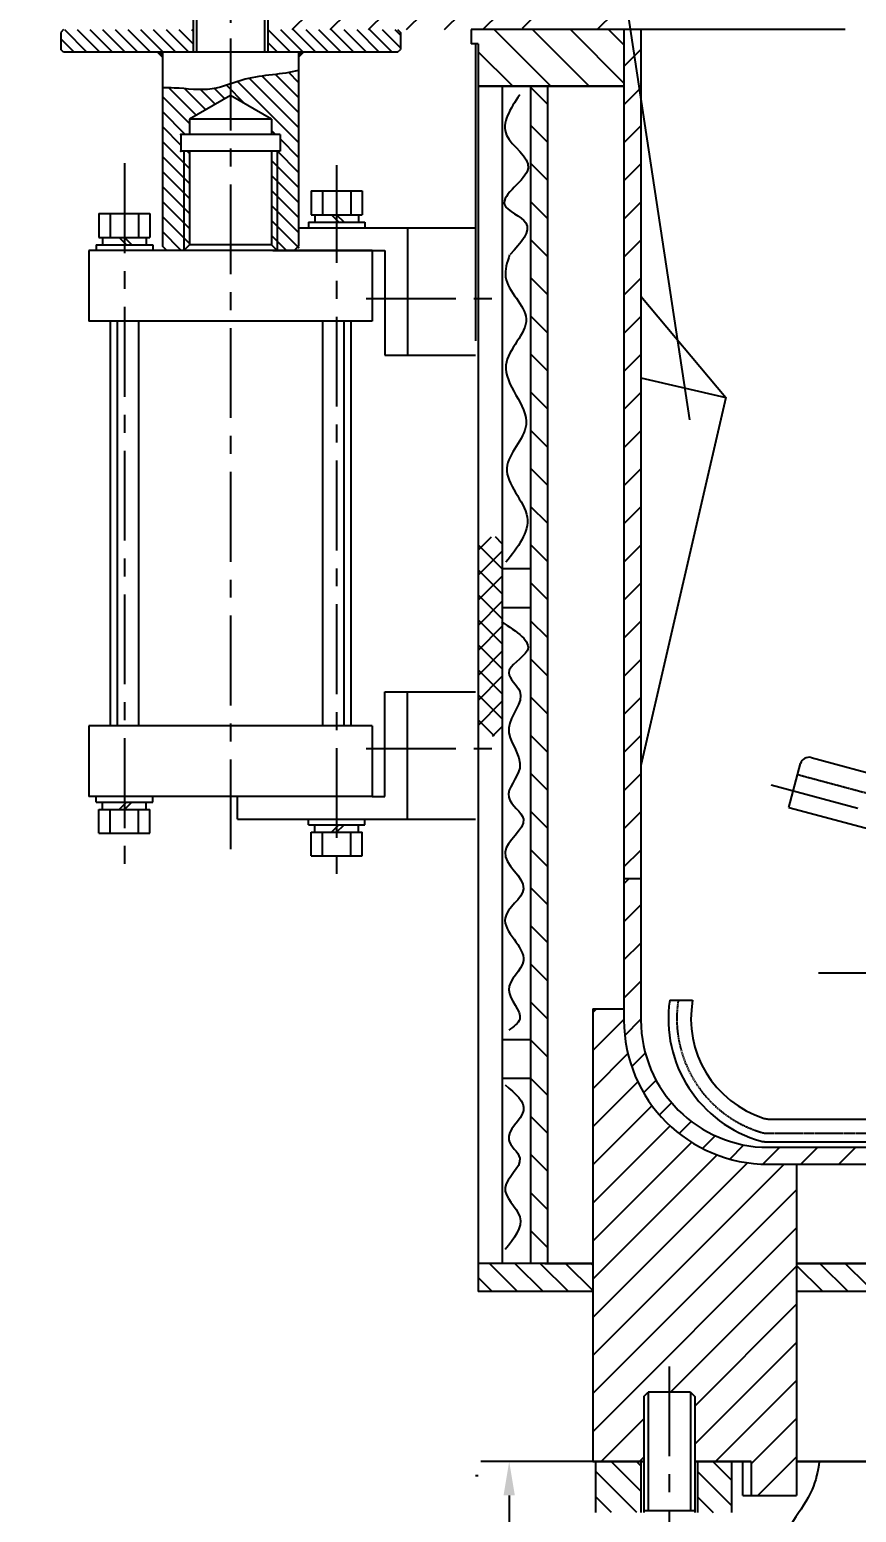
# Model space of a CAD drawing. Extents: x -2754 to 610, y -1664 to 712.
# Drawn here: x -1626 to -1334, y -91 to 433 of the extents above; entities that cross this region are included whole.
import ezdxf

# ---------------------------------------------------------------- set-up
doc = ezdxf.new("R2010")
doc.units = 0
doc.linetypes.add('CENTER', pattern=[50.8, 31.75, -6.35, 6.35, -6.35])
doc.linetypes.add('HIDDEN', pattern=[0.375, 0.25, -0.125])
doc.layers.get('0').update_dxf_attribs({"linetype": 'CONTINUOUS'})
doc.layers.get('DEFPOINTS').update_dxf_attribs({"linetype": 'CONTINUOUS'})
doc.layers.add('PART', color=3, linetype='CONTINUOUS')
doc.layers.add('SMPEN_THICK', color=7, linetype='CONTINUOUS')
doc.styles.get("Standard").update_dxf_attribs({"font": 'txt.shx', "height": 14})
doc.dimstyles.get("Standard").update_dxf_attribs({"dimscale": 5, "dimtxt": 4.5, "dimasz": 5.5, "dimexe": 4.25, "dimexo": 0.625, "dimgap": 2.2, "dimtad": 1, "dimdec": 4, "dimlfac": -1, "dimdsep": 46, "dimlunit": 6, "dimtxsty": 'Standard', "dimcen": 2.5, "dimclrd": 2, "dimclre": 2, "dimclrt": 2, "dimadec": 0, "dimazin": 0, "dimtfac": 1, "dimtdec": 4, "dimtmove": 0, "dimatfit": 3, "dimfxl": 1, "dimtolj": 1, "dimtzin": 0, "dimarcsym": 0})
pattern_1 = [(135, (-1106.17457, 132.53739), (0.088388348, 0.088388348), [])]
pattern_2 = [(135, (-119.7225, 0), (-4.490128, -4.490128), [])]

# ---------------------------------------------------------------- blocks, each defined once
blk = doc.blocks.new('*D2')
at = {"color": 2, "lineweight": -2, "transparency": 16777216}
for p, q in [((-1420.82, -72.88), (-1466.86, -72.88)), ((-1456.86, -84.88), (-1456.86, -225.88)), ((-1426.32, -237.88), (-1466.86, -237.88))]:
    blk.add_line(p, q, dxfattribs=at)
at = {"color": 2, "transparency": 16777216}
for points in [[(-1458.86, -84.88), (-1454.86, -84.88), (-1456.86, -72.88)], [(-1458.86, -225.88), (-1454.86, -225.88), (-1456.86, -237.88)]]:
    blk.add_solid(points, dxfattribs=at)
at = {"layer": 'DEFPOINTS', "color": 0, "transparency": 16777216}
for p in [(-1420.82, -72.88), (-1456.86, -237.88), (-1426.32, -237.88)]:
    blk.add_point(p, dxfattribs=at)
at = {"color": 2, "transparency": 16777216, "insert": (-1470.76, -153.74), "char_height": 15.8, "attachment_point": 5, "rotation": 90}
blk.add_mtext('\\A1;165', dxfattribs=at)
blk = doc.blocks.new('*D11')
at = {"color": 2, "lineweight": -2, "transparency": 16777216}
for p, q in [((-226.2, 39.12), (-226.2, -757.75)), ((-2270.32, -328.88), (-2270.32, -757.75)), ((-238.2, -747.75), (-2258.32, -747.75))]:
    blk.add_line(p, q, dxfattribs=at)
at = {"color": 2, "transparency": 16777216}
for points in [[(-2258.32, -745.75), (-2258.32, -749.75), (-2270.32, -747.75)], [(-238.2, -745.75), (-238.2, -749.75), (-226.2, -747.75)]]:
    blk.add_solid(points, dxfattribs=at)
at = {"layer": 'DEFPOINTS', "color": 0, "transparency": 16777216}
for p in [(-226.2, 39.12), (-2270.32, -328.88), (-2270.32, -747.75)]:
    blk.add_point(p, dxfattribs=at)
at = {"color": 2, "transparency": 16777216, "insert": (-1218.89, -733.85), "char_height": 15.8, "attachment_point": 5}
blk.add_mtext('\\A1;2044', dxfattribs=at)
blk = doc.blocks.new('*D13')
at = {"color": 2, "lineweight": -2, "transparency": 16777216}
for p, q in [((-1044.02, 557.98), (-2411.55, 557.98)), ((-2401.55, 545.98), (-2401.55, -621.88)), ((-2195.32, -633.88), (-2411.55, -633.88))]:
    blk.add_line(p, q, dxfattribs=at)
at = {"color": 2, "transparency": 16777216}
for points in [[(-2403.55, 545.98), (-2399.55, 545.98), (-2401.55, 557.98)], [(-2403.55, -621.88), (-2399.55, -621.88), (-2401.55, -633.88)]]:
    blk.add_solid(points, dxfattribs=at)
at = {"layer": 'DEFPOINTS', "color": 0, "transparency": 16777216}
for p in [(-1044.02, 557.98), (-2401.55, -633.88), (-2195.32, -633.88)]:
    blk.add_point(p, dxfattribs=at)
at = {"color": 2, "transparency": 16777216, "insert": (-2415.45, -35.78), "char_height": 15.8, "attachment_point": 5, "rotation": 90}
blk.add_mtext('\\A1;1192', dxfattribs=at)

msp = doc.modelspace()

# ---------------------------------------------------------------- hatches: boundary and pattern name
h = msp.add_hatch()
h.set_pattern_fill('ANSI31', color=256, scale=3, style=0)
h.paths.add_polyline_path([(-1385.31554, 468.12003), (-1358.63089, 468.12003), (-1358.63089, 480.12003), (-1366.63089, 480.12003), (-1385.31554, 480.12003, 0.073324617), (-1398.8802, 478.12003), (-1542.06554, 478.12003), (-1542.06554, 433.12003), (-1459.31554, 433.12003), (-1459.86554, 438.12003), (-1451.66554, 438.12003), (-1452.21554, 433.12003), (-1440.31554, 433.12003), (-1440.86554, 438.12003), (-1432.66554, 438.12003), (-1433.21554, 433.12003), (-1420.31554, 433.12003, -0.414213562)])
h.paths.add_polyline_path([(-1324.63089, 480.12003), (-1358.63089, 480.12003), (-1358.63089, 479.55282), (-1358.63089, 468.12003), (-1324.63089, 468.12003)])
h = msp.add_hatch()
h.set_pattern_fill('ANSI31', color=256, angle=90, style=0)
h.paths.add_polyline_path([(-1614.31554, 433.12003), (-1615.31554, 432.12003), (-1615.31554, 426.12003), (-1614.31554, 425.12003), (-1568.56554, 425.12003), (-1568.56554, 433.12003)])
h.paths.add_polyline_path([(-1542.06554, 433.12003), (-1542.06554, 425.12003), (-1496.31554, 425.12003), (-1495.31554, 426.12003), (-1495.31554, 432.12003), (-1496.31554, 433.12003)])
h = msp.add_hatch()
h.set_pattern_fill('ANSI31', color=256, scale=3, angle=90, style=0)
h.set_pattern_definition([(135, (-233.847, -54.31), (-6.73519, -6.73519), [])])
h.paths.add_polyline_path([(-1416.31554, 413.12003), (-1416.31554, 433.12003), (-1470.31554, 433.12003), (-1470.31554, 428.12003), (-1467.81554, 428.12003), (-1467.81554, 413.12003)])
h.paths.add_polyline_path([(-952.81554, 413.12003), (-952.81554, 428.12003), (-950.31554, 428.12003), (-950.31554, 433.12003), (-1004.31554, 433.12003), (-1004.31554, 413.12003)])
h = msp.add_hatch()
h.set_pattern_fill('ANSI31', color=256, scale=3, style=0)
h.set_pattern_definition([(45, (-233.847, -54.31), (-6.73519, 6.73519), [])])
h.paths.add_polyline_path([(-1410.31554, 433.12003), (-1416.31554, 433.12003), (-1416.31554, 133.12003), (-1410.31554, 133.12003)])
h.paths.add_polyline_path([(-1004.31554, 368.12003), (-1010.31554, 368.12003), (-1010.31554, 133.12003), (-1004.31554, 133.12003)])
h.paths.add_polyline_path([(-1004.31554, 433.12003), (-1010.31554, 433.12003), (-1010.31554, 368.12003), (-1004.31554, 368.12003)])
h = msp.add_hatch()
h.set_pattern_fill('ANSI31', color=4, style=0)
h.set_pattern_definition(pattern_1)
h.paths.add_polyline_path([(-1529.50523, 425.12003), (-1531.31554, 425.12003), (-1531.31554, 423.37193)])
h = msp.add_hatch()
h.set_pattern_fill('ANSI31', color=256, scale=3, angle=90, style=0)
h.set_pattern_definition([(135, (-233.847, -48.31), (-6.73519, -6.73519), [])])
h.paths.add_polyline_path([(-1443.31554, 413.12003), (-1449.31554, 413.12003), (-1449.31554, 323.12003), (-1449.31554, -2.87997), (-1443.31554, -2.87997), (-1443.31554, 323.12003)])
h = msp.add_hatch()
h.set_pattern_fill('ANSI37', color=256, scale=50, angle=90, style=0)
h.set_pattern_definition([(135, (-658.0896, 387.088), (-4.419417, -4.419417), []), (225, (-658.0896, 387.088), (4.419417, -4.419417), [])])
h.paths.add_polyline_path([(-1459.31554, 253.83584), (-1467.81554, 253.83584), (-1467.81554, 183.41144), (-1459.31554, 183.41144)])
h = msp.add_hatch()
h.set_pattern_fill('ANSI31', color=256, scale=3, style=0)
h.set_pattern_definition([(45, (-119.723, 0), (-6.73519, 6.73519), [])])
h.paths.add_polyline_path([(-1416.31554, 83.12003, 0.414213562), (-1365.31554, 32.12003), (-1275.31554, 32.12003), (-1270.31554, 32.12003), (-1270.31554, 38.12003), (-1365.31554, 38.12003, -0.414213562), (-1410.31554, 83.12003), (-1410.31554, 133.12003), (-1416.31554, 133.12003)])
h.paths.add_polyline_path([(-1055.31554, 32.12003, 0.086389248), (-1038.08185, 35.12003), (-958.20476, 35.12003), (-958.20476, 39.12003), (-1045.88156, 39.12003, -0.052851848), (-1055.31554, 38.12003), (-1150.31554, 38.12003), (-1150.31554, 32.12003), (-1145.31554, 32.12003)])
h.paths.add_polyline_path([(-971.31554, 11.62003), (-957.20476, 11.62003), (-957.20476, 19.12003), (-955.20476, 19.12003), (-955.20476, 23.56291), (-958.20476, 26.62003), (-958.20476, 35.12003), (-971.31554, 35.12003)])
h.paths.add_polyline_path([(-971.31554, -2.87997), (-957.20476, -2.87997), (-957.20476, 11.62003), (-971.31554, 11.62003)])
h.paths.add_polyline_path([(-1003.5221, 143.12003), (-1010.02364, 139.84965, -0.001377632), (-1009.96962, 139.12003), (-958.20476, 139.12003), (-958.20476, 143.12003)])
h.paths.add_polyline_path([(-971.31554, 166.62003), (-957.20476, 166.62003), (-957.20476, 181.12003), (-971.31554, 181.12003)])
h.paths.add_polyline_path([(-971.31554, 143.12003), (-958.20476, 143.12003), (-958.20476, 151.62003), (-955.20476, 154.67714), (-955.20476, 159.12003), (-957.20476, 159.12003), (-957.20476, 166.41842), (-971.31554, 159.32046)])
h = msp.add_hatch()
h.set_pattern_fill('ANSI31', color=256, scale=2, angle=90, style=0)
h.set_pattern_definition(pattern_2)
h.paths.add_polyline_path([(-1467.81554, -2.87997), (-1467.81554, -12.87997), (-1427.31554, -12.87997), (-1427.31554, -2.87997)])
h.paths.add_polyline_path([(-1355.31554, -2.87997), (-1355.31554, -12.87997), (-1330.31554, -12.87997), (-1330.31554, -2.87997)])
h.paths.add_polyline_path([(-1065.31554, -2.87997), (-1090.31554, -2.87997), (-1090.31554, -12.87997), (-1065.31554, -12.87997), (-952.81554, -12.87997), (-952.81554, -2.87997), (-957.20476, -2.87997), (-971.20476, -2.87997)])
h = msp.add_hatch()
h.set_pattern_fill('ANSI31', color=256, scale=2, angle=90, style=0)
h.set_pattern_definition(pattern_2)
h.paths.add_polyline_path([(-1410.31554, -72.87997), (-1426.31554, -72.87997), (-1426.31554, -90.87997), (-1424.19708, -90.87997), (-1410.31554, -90.87997)])
h.paths.add_polyline_path([(-1378.31554, -72.87997), (-1390.31554, -72.87997), (-1390.31554, -90.87997), (-1378.31554, -90.87997)])
edge = h.paths.add_edge_path()
edge.add_line((-1030.31554, -215.87997), (-1061.85463, -215.87997))
edge.add_spline(control_points=[(-1061.85463, -215.87997), (-1061.55845, -220.56931), (-1061.72833, -227.4826), (-1064.87369, -233.89432), (-1065.78098, -236.05653)], knot_values=[153.05907907, 153.05907907, 153.05907907, 153.05907907, 166.993606943, 173.958094752, 173.958094752, 173.958094752, 173.958094752], degree=3, periodic=0)
edge.add_line((-1065.78098, -236.05653), (-1063.80854, -237.87997))
edge.add_line((-1063.80854, -237.87997), (-1030.31554, -237.87997))
edge.add_line((-1030.31554, -237.87997), (-1030.31554, -215.87997))
h.paths.add_polyline_path([(-994.31554, -224.63777), (-1003.82947, -215.87997), (-1010.31554, -215.87997), (-1010.31554, -237.87997), (-994.31554, -237.87997)])
h.paths.add_polyline_path([(-994.31554, -215.87997), (-996.434, -215.87997), (-1003.82947, -215.87997), (-994.31554, -224.63777)])
h.paths.add_polyline_path([(-1410.31554, -215.87997), (-1424.19708, -215.87997), (-1426.31554, -215.87997), (-1426.31554, -237.87997), (-1410.31554, -237.87997)])
edge = h.paths.add_edge_path()
edge.add_spline(control_points=[(-1354.13167, -237.87997), (-1355.14471, -235.0861), (-1358.88691, -228.12746), (-1359.07263, -220.56931), (-1358.77644, -215.87997)], knot_values=[153.05907907, 153.05907907, 153.05907907, 153.05907907, 161.972977599, 175.907505473, 175.907505473, 175.907505473, 175.907505473], degree=3, periodic=0)
edge.add_line((-1358.77644, -215.87997), (-1390.31554, -215.87997))
edge.add_line((-1390.31554, -215.87997), (-1390.31554, -237.87997))
edge.add_line((-1390.31554, -237.87997), (-1354.13167, -237.87997))
at = {"layer": 'SMPEN_THICK'}
h = msp.add_hatch(dxfattribs=at)
h.set_pattern_fill('ANSI31', color=256, style=0)
h.set_pattern_definition(pattern_1)
h.paths.add_polyline_path([(-1579.31554, 425.12003), (-1581.11332, 425.12003), (-1579.31554, 423.38403)])
h = msp.add_hatch(dxfattribs=at)
h.set_pattern_fill('ANSI31', color=256, scale=30, style=0)
h.set_pattern_definition([(135, (-1106.1746, 132.5374), (2.65165, 2.65165), [])])
edge = h.paths.add_edge_path()
edge.add_line((-1537.81554, 396.12003), (-1537.81554, 390.12003))
edge.add_line((-1537.81554, 390.12003), (-1538.81554, 390.12003))
edge.add_line((-1538.81554, 390.12003), (-1538.81554, 355.12003))
edge.add_line((-1538.81554, 355.12003), (-1532.81554, 355.12003))
edge.add_line((-1532.81554, 355.12003), (-1531.31554, 356.62003))
edge.add_line((-1531.31554, 356.62003), (-1531.31554, 418.67526))
edge.add_spline(control_points=[(-1531.31554, 418.67526), (-1537.14851, 417.09532), (-1545.60705, 417.33432), (-1553.59245, 414.51713), (-1555.31554, 413.93329)], knot_values=[2.925793937, 2.925793937, 2.925793937, 2.925793937, 22.493651941, 27.875428322, 27.875428322, 27.875428322, 27.875428322], degree=3, periodic=0)
edge.add_line((-1555.31554, 413.93329), (-1555.31554, 409.82321))
edge.add_line((-1555.31554, 409.82321), (-1540.81554, 401.51513))
edge.add_line((-1540.81554, 401.51513), (-1540.81554, 396.12003))
edge.add_line((-1540.81554, 396.12003), (-1537.81554, 396.12003))
h.paths.add_polyline_path([(-1538.81554, 390.12003), (-1540.81554, 390.12003), (-1540.81554, 357.12003), (-1538.81554, 355.12003)], flags=16)
h.paths.add_polyline_path([(-1569.81554, 390.12003), (-1571.81554, 390.12003), (-1571.81554, 355.12003), (-1569.81554, 357.12003)], flags=17)
edge = h.paths.add_edge_path()
edge.add_line((-1579.31554, 356.62003), (-1577.81554, 355.12003))
edge.add_line((-1577.81554, 355.12003), (-1571.81554, 355.12003))
edge.add_line((-1571.81554, 355.12003), (-1571.81554, 390.12003))
edge.add_line((-1571.81554, 390.12003), (-1572.81554, 390.12003))
edge.add_line((-1572.81554, 390.12003), (-1572.81554, 396.12003))
edge.add_line((-1572.81554, 396.12003), (-1569.81554, 396.12003))
edge.add_line((-1569.81554, 396.12003), (-1569.81554, 401.51513))
edge.add_line((-1569.81554, 401.51513), (-1555.31554, 409.82321))
edge.add_line((-1555.31554, 409.82321), (-1555.31554, 413.93329))
edge.add_spline(control_points=[(-1555.31554, 413.93329), (-1557.47958, 413.20004), (-1563.87545, 411.14492), (-1572.03546, 412.51841), (-1577.94988, 412.5691), (-1579.31554, 412.51187)], knot_values=[27.875428322, 27.875428322, 27.875428322, 27.875428322, 34.634456665, 47.843215094, 51.854832983, 51.854832983, 51.854832983, 51.854832983], degree=3, periodic=0)
edge.add_line((-1579.31554, 412.51187), (-1579.31554, 356.62003))

# ---------------------------------------------------------------- linework, layer by layer
at = {"color": 1}
msp.add_line((-1393.09042, 295.24898), (-1439.36383, 600.53863), dxfattribs=at)
at = {"linetype": 'CENTER', "ltscale": 2}
msp.add_line((-1555.31554, 531.59964), (-1555.31554, 405.56673), dxfattribs=at)
at = {"color": 4}
for p, q in [((-1568.56554, 478.12003), (-1568.56554, 425.12003)), ((-1567.31554, 478.12003), (-1567.31554, 425.12003)), ((-1543.31554, 478.12003), (-1543.31554, 425.12003)), ((-1542.06554, 425.12003), (-1542.06554, 478.12003)), ((-1614.31554, 433.12003), (-1615.31554, 432.12003)), ((-1615.31554, 432.12003), (-1615.31554, 426.12003)), ((-1496.31554, 433.12003), (-1495.31554, 432.12003)), ((-1495.31554, 432.12003), (-1495.31554, 426.12003)), ((-1614.31554, 425.12003), (-1615.31554, 426.12003)), ((-1496.31554, 425.12003), (-1614.31554, 425.12003)), ((-1579.31554, 425.12003), (-1579.31554, 356.62003)), ((-1531.31554, 425.12003), (-1531.31554, 356.62003)), ((-1529.51776, 425.10793), (-1531.31554, 423.37193)), ((-1496.31554, 425.12003), (-1495.31554, 426.12003)), ((-1555.31554, 409.82321), (-1569.81554, 401.51513)), ((-1540.81554, 401.51513), (-1555.31554, 409.82321)), ((-1569.81554, 401.51513), (-1569.81554, 396.12003)), ((-1540.81554, 401.51513), (-1569.81554, 401.51513)), ((-1540.81554, 401.51513), (-1540.81554, 396.12003)), ((-1572.81554, 396.12003), (-1572.81554, 390.12003)), ((-1537.81554, 396.12003), (-1572.81554, 396.12003)), ((-1537.81554, 396.12003), (-1537.81554, 390.12003)), ((-1537.81554, 390.12003), (-1572.81554, 390.12003)), ((-1569.81554, 390.12003), (-1569.81554, 357.12003)), ((-1540.81554, 390.12003), (-1540.81554, 357.12003)), ((-1526.81554, 376.12003), (-1526.81554, 367.72003)), ((-1526.81554, 376.12003), (-1508.81554, 376.12003)), ((-1522.81554, 376.12003), (-1522.81554, 367.72003)), ((-1512.81554, 376.12003), (-1512.81554, 367.72003)), ((-1508.81554, 376.12003), (-1508.81554, 367.72003)), ((-1601.81554, 368.12003), (-1601.81554, 359.72003)), ((-1601.81554, 368.12003), (-1583.81554, 368.12003)), ((-1597.81554, 368.12003), (-1597.81554, 359.72003)), ((-1587.81554, 368.12003), (-1587.81554, 359.72003)), ((-1583.81554, 368.12003), (-1583.81554, 359.72003)), ((-1526.81554, 367.72003), (-1508.81554, 367.72003)), ((-1525.51554, 367.72003), (-1525.51554, 365.12003)), ((-1519.65393, 367.72003), (-1517.05418, 365.12003)), ((-1517.81554, 367.72003), (-1515.21579, 365.12003)), ((-1510.11554, 367.72003), (-1510.11554, 365.12003)), ((-1531.31554, 363.12003), (-1468.81554, 363.12003)), ((-1527.81554, 365.12003), (-1507.81554, 365.12003)), ((-1527.81554, 365.12003), (-1527.81554, 363.12003)), ((-1507.81554, 365.12003), (-1507.81554, 363.12003)), ((-1492.81554, 363.12003), (-1492.81554, 318.12003)), ((-1602.81554, 357.12003), (-1582.81554, 357.12003)), ((-1602.81554, 357.12003), (-1602.81554, 355.12003)), ((-1601.81554, 359.72003), (-1583.81554, 359.72003)), ((-1600.51554, 359.72003), (-1600.51554, 357.12003)), ((-1594.65393, 359.72003), (-1592.05418, 357.12003)), ((-1592.81554, 359.72003), (-1590.21579, 357.12003)), ((-1585.11554, 359.72003), (-1585.11554, 357.12003)), ((-1582.81554, 357.12003), (-1582.81554, 355.12003)), ((-1569.81554, 357.12003), (-1571.81554, 355.12003)), ((-1540.81554, 357.12003), (-1569.81554, 357.12003)), ((-1538.81554, 355.12003), (-1540.81554, 357.12003)), ((-1532.81554, 355.12003), (-1531.31554, 356.62003)), ((-1505.31554, 355.12003), (-1605.31554, 355.12003)), ((-1605.31554, 355.12003), (-1605.31554, 330.12003)), ((-1532.81554, 355.12003), (-1577.81554, 355.12003)), ((-1505.31554, 355.12003), (-1505.31554, 330.12003)), ((-1500.81554, 355.12003), (-1500.81554, 318.12003)), ((-1505.31554, 330.12003), (-1605.31554, 330.12003)), ((-1597.81554, 330.12003), (-1597.81554, 187.12003)), ((-1595.31554, 330.12003), (-1595.31554, 187.12003)), ((-1587.81554, 330.12003), (-1587.81554, 187.12003)), ((-1522.81554, 330.12003), (-1522.81554, 187.12003)), ((-1515.31554, 330.12003), (-1515.31554, 187.12003)), ((-1512.81554, 330.12003), (-1512.81554, 187.12003)), ((-1500.81554, 318.12003), (-1468.81554, 318.12003)), ((-1500.81554, 162.12003), (-1500.81554, 199.12003)), ((-1500.81554, 199.12003), (-1468.81554, 199.12003)), ((-1492.81554, 154.12003), (-1492.81554, 199.12003)), ((-1505.31554, 187.12003), (-1605.31554, 187.12003)), ((-1605.31554, 187.12003), (-1605.31554, 162.12003)), ((-1505.31554, 187.12003), (-1505.31554, 162.12003)), ((-1505.31554, 162.12003), (-1605.31554, 162.12003)), ((-1602.81554, 160.12003), (-1602.81554, 162.12003)), ((-1602.81554, 160.12003), (-1582.81554, 160.12003)), ((-1601.81554, 149.12003), (-1601.81554, 157.52003)), ((-1601.81554, 157.52003), (-1583.81554, 157.52003)), ((-1600.51554, 157.52003), (-1600.51554, 160.12003)), ((-1597.81554, 149.12003), (-1597.81554, 157.52003)), ((-1594.65393, 157.52003), (-1592.05418, 160.12003)), ((-1592.81554, 157.52003), (-1590.21579, 160.12003)), ((-1587.81554, 149.12003), (-1587.81554, 157.52003)), ((-1585.11554, 157.52003), (-1585.11554, 160.12003)), ((-1583.81554, 149.12003), (-1583.81554, 157.52003)), ((-1582.81554, 160.12003), (-1582.81554, 162.12003)), ((-1552.81554, 154.12003), (-1552.81554, 162.12003)), ((-1505.31554, 162.12003), (-1500.81554, 162.12003)), ((-1552.81554, 154.12003), (-1468.81554, 154.12003)), ((-1527.81554, 152.12003), (-1527.81554, 154.12003)), ((-1527.81554, 152.12003), (-1507.81554, 152.12003)), ((-1525.51554, 149.52003), (-1525.51554, 152.12003)), ((-1519.65393, 149.52003), (-1517.05418, 152.12003)), ((-1517.81554, 149.52003), (-1515.21579, 152.12003)), ((-1510.11554, 149.52003), (-1510.11554, 152.12003)), ((-1507.81554, 152.12003), (-1507.81554, 154.12003)), ((-1601.81554, 149.12003), (-1583.81554, 149.12003)), ((-1526.81554, 149.52003), (-1508.81554, 149.52003)), ((-1526.81554, 141.12003), (-1526.81554, 149.52003)), ((-1522.81554, 141.12003), (-1522.81554, 149.52003)), ((-1512.81554, 141.12003), (-1512.81554, 149.52003)), ((-1508.81554, 141.12003), (-1508.81554, 149.52003)), ((-1526.81554, 141.12003), (-1508.81554, 141.12003)), ((-1409.31554, -49.87997), (-1407.81554, -48.37997)), ((-1409.31554, -49.87997), (-1409.31554, -90.87997)), ((-1392.81554, -48.37997), (-1407.81554, -48.37997)), ((-1392.81554, -48.37997), (-1391.31554, -49.87997)), ((-1391.31554, -49.87997), (-1391.31554, -90.87997)), ((-1426.31554, -72.87997), (-1426.31554, -90.87997)), ((-1409.31554, -72.87997), (-1426.31554, -72.87997)), ((-1410.31554, -72.87997), (-1410.31554, -90.87997)), ((-1371.35901, -72.87997), (-1391.31554, -72.87997)), ((-1390.31554, -72.87997), (-1390.31554, -90.87997)), ((-1378.31554, -72.87997), (-1378.31554, -90.87997)), ((-1265.81554, -72.87997), (-1355.31554, -72.87997)), ((-1391.31554, -90.37997), (-1409.31554, -90.37997))]:
    msp.add_line(p, q, dxfattribs=at)
at = {"color": 4, "ltscale": 0.5}
for p, q in [((-1410.31554, 338.87264), (-1380.31554, 303.12003)), ((-1410.31554, 310.0431), (-1380.31554, 303.12003)), ((-1380.31554, 303.12003), (-1410.31554, 173.12003))]:
    msp.add_line(p, q, dxfattribs=at)
at = {"color": 2, "linetype": 'ByBlock'}
msp.add_line((-1250.81554, 99.63355), (-1347.54887, 99.63355), dxfattribs=at)
for p, q in [((-1427.31554, 85.78963), (-1425.98515, 87.12003)), ((-1427.31554, 72.31925), (-1416.31554, 83.31925)), ((-1427.31554, 58.84887), (-1414.91485, 71.24955)), ((-1427.31554, 45.37848), (-1411.40624, 61.28778)), ((-1427.31554, 31.9081), (-1406.36633, 52.8573)), ((-1427.31554, 18.43771), (-1400.01188, 45.74137)), ((-1427.31554, 4.96733), (-1392.38563, 39.89723)), ((-1427.31554, -8.50306), (-1383.38436, 35.42812)), ((-1427.31554, -21.97344), (-1372.68659, 32.65551)), ((-1427.31554, -35.44382), (-1359.75169, 32.12003)), ((-1427.31554, -48.91421), (-1355.31554, 23.08579)), ((-1427.31554, -62.38459), (-1355.31554, 9.61541)), ((-1399.84054, -48.37997), (-1355.31554, -3.85498)), ((-1391.31554, -53.32536), (-1355.31554, -17.32536)), ((-1391.31554, -66.79574), (-1355.31554, -30.79574)), ((-1383.92938, -72.87997), (-1355.31554, -44.26613)), ((-1407.81554, -48.37997), (-1407.81554, -90.37997)), ((-1392.81554, -48.37997), (-1392.81554, -90.37997)), ((-1424.34054, -72.87997), (-1409.31554, -57.85498)), ((-1371.35901, -73.77999), (-1355.31554, -57.73651)), ((-1410.87015, -72.87997), (-1409.31554, -71.32536)), ((-1368.98861, -84.87997), (-1355.31554, -71.2069))]:
    msp.add_line(p, q)
at = {"linetype": 'CENTER'}
msp.add_line((-1400.31554, -39.29307), (-1400.31554, -117.80466), dxfattribs=at)
for points in [[(-1453.14473, 410.06469), (-1457.79567, 395.84265), (-1450.17243, 384.20643), (-1458.52261, 371.27731), (-1450.94241, 364.81274), (-1456.57008, 353.67787)], [(-1456.71245, 353.54435), (-1458.12368, 345.72355), (-1450.88417, 330.901), (-1458.029, 314.57934), (-1450.88417, 293.4972), (-1457.68877, 278.19564), (-1450.54394, 260.85388), (-1458.029, 244.87226)], [(-1459.61301, 223.88524), (-1450.55742, 213.54193), (-1457.0257, 205.78446), (-1453.14473, 199.31989), (-1457.0257, 186.39076), (-1453.14473, 172.16872), (-1457.0257, 161.82541), (-1451.85108, 154.06794), (-1458.31935, 142.43172), (-1451.85108, 129.5026), (-1458.31935, 119.15929), (-1451.85108, 104.1089), (-1457.0257, 93.7656), (-1453.14473, 83.42229), (-1457.0257, 79.54355)], [(-1458.31935, 60.14986), (-1451.85108, 51.09947), (-1457.0257, 40.75617), (-1453.14473, 34.2916), (-1458.31935, 23.9483), (-1453.14473, 13.605), (-1458.31935, 1.96878)]]:
    msp.add_spline(points, degree=3)
msp.add_open_spline([(-1347.29588, -72.87997), (-1347.78761, -76.35432), (-1349.40547, -83.87911), (-1357.65684, -94.85406), (-1366.34146, -112.27531), (-1355.76888, -135.93076), (-1358.87293, -160.57485), (-1359.16102, -182.54052), (-1356.04375, -204.20812), (-1361.44671, -223.36749), (-1355.14471, -235.0861), (-1354.13167, -237.87997)], degree=3, knots=[6.364603047, 6.364603047, 6.364603047, 6.364603047, 16.749914328, 29.521079969, 47.211974118, 71.696292089, 101.259992435, 120.969127938, 137.429906597, 166.993606943, 175.907505473, 175.907505473, 175.907505473, 175.907505473])
at = {"color": 4}
for p in [(-1572.81554, 396.12003), (-1572.81554, 390.12003), (-1531.31554, 356.12003)]:
    msp.add_point(p, dxfattribs=at)
at = {"layer": 'DEFPOINTS', "color": 0, "linetype": 'ByBlock'}
for p in [(-1579.31554, 356.12003), (-1578.31554, 355.12003), (-1364.36786, 166.18657), (-1438.31554, -2.87997), (-1426.31554, -72.87997), (-1400.31554, -72.87997), (-1355.31554, -72.87997), (-1467.81554, -77.87997), (-1374.31554, -84.87997), (-1355.31554, -84.87997), (-1355.31554, -84.87997)]:
    msp.add_point(p, dxfattribs=at)
at = {"layer": 'PART', "color": 5, "linetype": 'Continuous'}
for p, q in [((-1581.11332, 425.12003), (-1579.31554, 423.38403)), ((-1577.81554, 355.12003), (-1579.31554, 356.62003)), ((-1540.31554, 355.12003), (-1500.81554, 355.12003))]:
    msp.add_line(p, q, dxfattribs=at)
at = {"layer": 'SMPEN_THICK', "linetype": 'CENTER'}
for p, q in [((-1555.31554, 530.83883), (-1555.31554, 138.52218)), ((-1592.81554, 385.92283), (-1592.81554, 132.62124)), ((-1517.81554, 385.22228), (-1517.81554, 349.50666)), ((-1517.81554, 382.43963), (-1517.81554, 133.30943)), ((-1507.413, 338.12003), (-1459.68475, 338.12003)), ((-1507.413, 179.12003), (-1458.91397, 179.12003)), ((-1364.36786, 166.18657), (-1243.46673, 133.79121))]:
    msp.add_line(p, q, dxfattribs=at)
at = {"layer": 'SMPEN_THICK', "color": 4}
for p, q in [((-1470.31554, 433.12003), (-1470.31554, 428.12003)), ((-1338.13089, 433.12003), (-1470.31554, 433.12003)), ((-1418.81554, 433.12003), (-1418.81554, 433.12003)), ((-1416.31554, 433.12003), (-1416.31554, 133.12003)), ((-1410.31554, 433.12003), (-1410.31554, 133.12003)), ((-1467.81554, 428.12003), (-1470.31554, 428.12003)), ((-1468.81554, 428.12003), (-1468.81554, 323.12003)), ((-1467.81554, 428.12003), (-1467.81554, 413.12003)), ((-1467.81554, 415.12003), (-1467.81554, 413.12003)), ((-1467.81554, 413.12003), (-1416.31554, 413.12003)), ((-1467.81554, 413.12003), (-1467.81554, 323.12003)), ((-1416.31554, 413.12003), (-1467.81554, 413.12003)), ((-1459.31554, 413.12003), (-1459.31554, 323.12003)), ((-1449.31554, 413.12003), (-1449.31554, 323.12003)), ((-1443.31554, 413.12003), (-1443.31554, 323.12003)), ((-1467.81554, 323.12003), (-1467.81554, -12.87997)), ((-1459.31554, 323.12003), (-1459.31554, -2.87997)), ((-1449.31554, 323.12003), (-1449.31554, -2.87997)), ((-1443.31554, 323.12003), (-1443.31554, -2.87997)), ((-1459.31554, 242.6387), (-1449.31554, 242.6387)), ((-1459.31554, 228.91525), (-1449.31554, 228.91525)), ((-1358.03834, 158.27892), (-1353.89723, 173.73373)), ((-1350.223, 175.85505), (-1258.06487, 151.16136)), ((-1358.03834, 158.27892), (-1256.67998, 131.12003)), ((-1416.31554, 133.12003), (-1416.31554, 83.12003)), ((-1416.31554, 133.12003), (-1416.31554, 133.12003)), ((-1410.31554, 133.12003), (-1410.31554, 83.12003)), ((-1400.16579, 90.12003), (-1392.06224, 90.12003)), ((-1427.31554, 87.12003), (-1427.31554, -72.87997)), ((-1427.31554, 87.12003), (-1416.31554, 87.12003)), ((-1459.31554, 76.24593), (-1449.31554, 76.24593)), ((-1459.31554, 62.52248), (-1449.31554, 62.52248)), ((-1365.32502, 48.12003), (-1254.31554, 48.12003)), ((-1366.49441, 40.12003), (-1245.31554, 40.12003)), ((-1365.31554, 38.12003), (-1245.31554, 38.12003)), ((-1365.31554, 32.12003), (-1275.31554, 32.12003)), ((-1355.31554, 32.12003), (-1355.31554, -84.87997)), ((-1467.81554, -2.87997), (-1467.81554, -12.87997)), ((-1427.31554, -2.87997), (-1467.81554, -2.87997)), ((-1444.31554, -2.87997), (-1427.31554, -2.87997)), ((-1330.31554, -2.87997), (-1355.31554, -2.87997)), ((-1355.31554, -2.87997), (-1330.31554, -2.87997)), ((-1427.31554, -12.87997), (-1467.81554, -12.87997)), ((-1258.81554, -12.87997), (-1355.31554, -12.87997)), ((-1427.31554, -72.87997), (-1409.31554, -72.87997)), ((-1391.31554, -72.87997), (-1371.35901, -72.87997)), ((-1374.31554, -84.87997), (-1374.31554, -72.87997)), ((-1371.35901, -72.87997), (-1371.35901, -84.87997)), ((-1355.31554, -72.87997), (-1139.72551, -72.87997)), ((-1468.81554, -77.87997), (-1467.81554, -77.87997)), ((-1374.31554, -84.87997), (-1355.31554, -84.87997))]:
    msp.add_line(p, q, dxfattribs=at)
at = {"layer": 'SMPEN_THICK'}
for p, q in [((-1571.81554, 390.12003), (-1571.81554, 355.12003)), ((-1538.81554, 390.12003), (-1538.81554, 355.12003)), ((-1416.31554, 133.12003), (-1410.31554, 133.12003))]:
    msp.add_line(p, q, dxfattribs=at)
at = {"layer": 'SMPEN_THICK', "linetype": 'HIDDEN'}
msp.add_line((-1354.93251, 169.87003), (-1255.10015, 143.12003), dxfattribs=at)
at = {"layer": 'SMPEN_THICK', "color": 7, "linetype": 'HIDDEN'}
msp.add_line((-1366.07126, 43.12003), (-1261.00719, 43.12003), dxfattribs=at)
at = {"layer": 'SMPEN_THICK', "color": 4}
for centre, radius, start, end in [((-1350.99945, 172.95727), 3, 75, 165), ((-1355.63792, 83.61855), 45, 171.6929951, 254.2516756), ((-1355.63792, 83.61855), 37, 169.8797023, 252.3788464), ((-1365.31554, 83.12003), 51, 180, 270), ((-1365.31554, 83.12003), 45, 180, 270), ((-1365.32502, 53.12003), 5, 252.3788464, 270), ((-1366.49441, 45.12003), 5, 254.2516756, 270)]:
    msp.add_arc(centre, radius, start, end, dxfattribs=at)
at = {"layer": 'SMPEN_THICK', "color": 7, "linetype": 'HIDDEN'}
for centre, radius, start, end in [((-1355.63792, 83.61855), 42, 171.0949782, 253.6214581), ((-1366.07126, 48.12003), 5, 253.6214581, 270)]:
    msp.add_arc(centre, radius, start, end, dxfattribs=at)
at = {"layer": 'SMPEN_THICK'}
msp.add_open_spline([(-1531.31554, 418.67526), (-1537.14851, 417.09532), (-1547.89853, 417.39906), (-1562.04407, 410.83666), (-1572.03546, 412.51841), (-1577.94988, 412.5691), (-1579.31554, 412.51187)], degree=3, knots=[2.925793937, 2.925793937, 2.925793937, 2.925793937, 22.493651941, 34.634456665, 47.843215094, 51.854832983, 51.854832983, 51.854832983, 51.854832983], dxfattribs=at)

# ---------------------------------------------------------------- dimensions: what is measured, and where the dimension line sits
dim = msp.add_linear_dim(base=(-2401.54934, -633.87997), p1=(-1044.01722, 557.9806), p2=(-2195.31554, -633.87997), angle=90, text='1192', dimstyle='Standard', override={"dimscale": 4, "dimtxt": 3.5, "dimasz": 3, "dimexe": 2.5, "dimexo": 0, "dimgap": 1.5, "dimlfac": 1, "dimlunit": 2, "dimcen": 0.09, "dimtp": 0.2, "dimtfac": 0.66667, "dimatfit": 2, "dimtvp": 5, "dimtzin": 8})
dim.commit()
dim.dimension.update_dxf_attribs({"geometry": '*D13', "text_midpoint": (-2401.54934, -35.78066), "dimtype": 160})
dim = msp.add_linear_dim(base=(-2270.31554, -747.74623), p1=(-226.20476, 39.12003), p2=(-2270.31554, -328.87997), text='2044', dimstyle='Standard', override={"dimscale": 4, "dimtxt": 3.5, "dimasz": 3, "dimexe": 2.5, "dimexo": 0, "dimgap": 1.5, "dimlfac": 1, "dimlunit": 2, "dimcen": 0.09, "dimtp": 0.2, "dimtfac": 0.66667, "dimatfit": 2, "dimtvp": 5, "dimtzin": 8})
dim.commit()
dim.dimension.update_dxf_attribs({"geometry": '*D11', "text_midpoint": (-1218.89023, -747.74623), "dimtype": 160})
dim = msp.add_linear_dim(base=(-1456.86271, -237.87997), p1=(-1420.82176, -72.87997), p2=(-1426.31554, -237.87997), angle=90, dimstyle='Standard', override={"dimscale": 4, "dimtxt": 3.5, "dimasz": 3, "dimexe": 2.5, "dimexo": 0, "dimgap": 1.5, "dimlfac": 1, "dimlunit": 2, "dimcen": 0.09, "dimtp": 0.2, "dimtfac": 0.66667, "dimatfit": 2, "dimtvp": 5, "dimtzin": 8})
dim.commit()
dim.dimension.update_dxf_attribs({"geometry": '*D2', "text_midpoint": (-1456.86271, -153.74105), "dimtype": 160})

doc.saveas('drawing.dxf')
